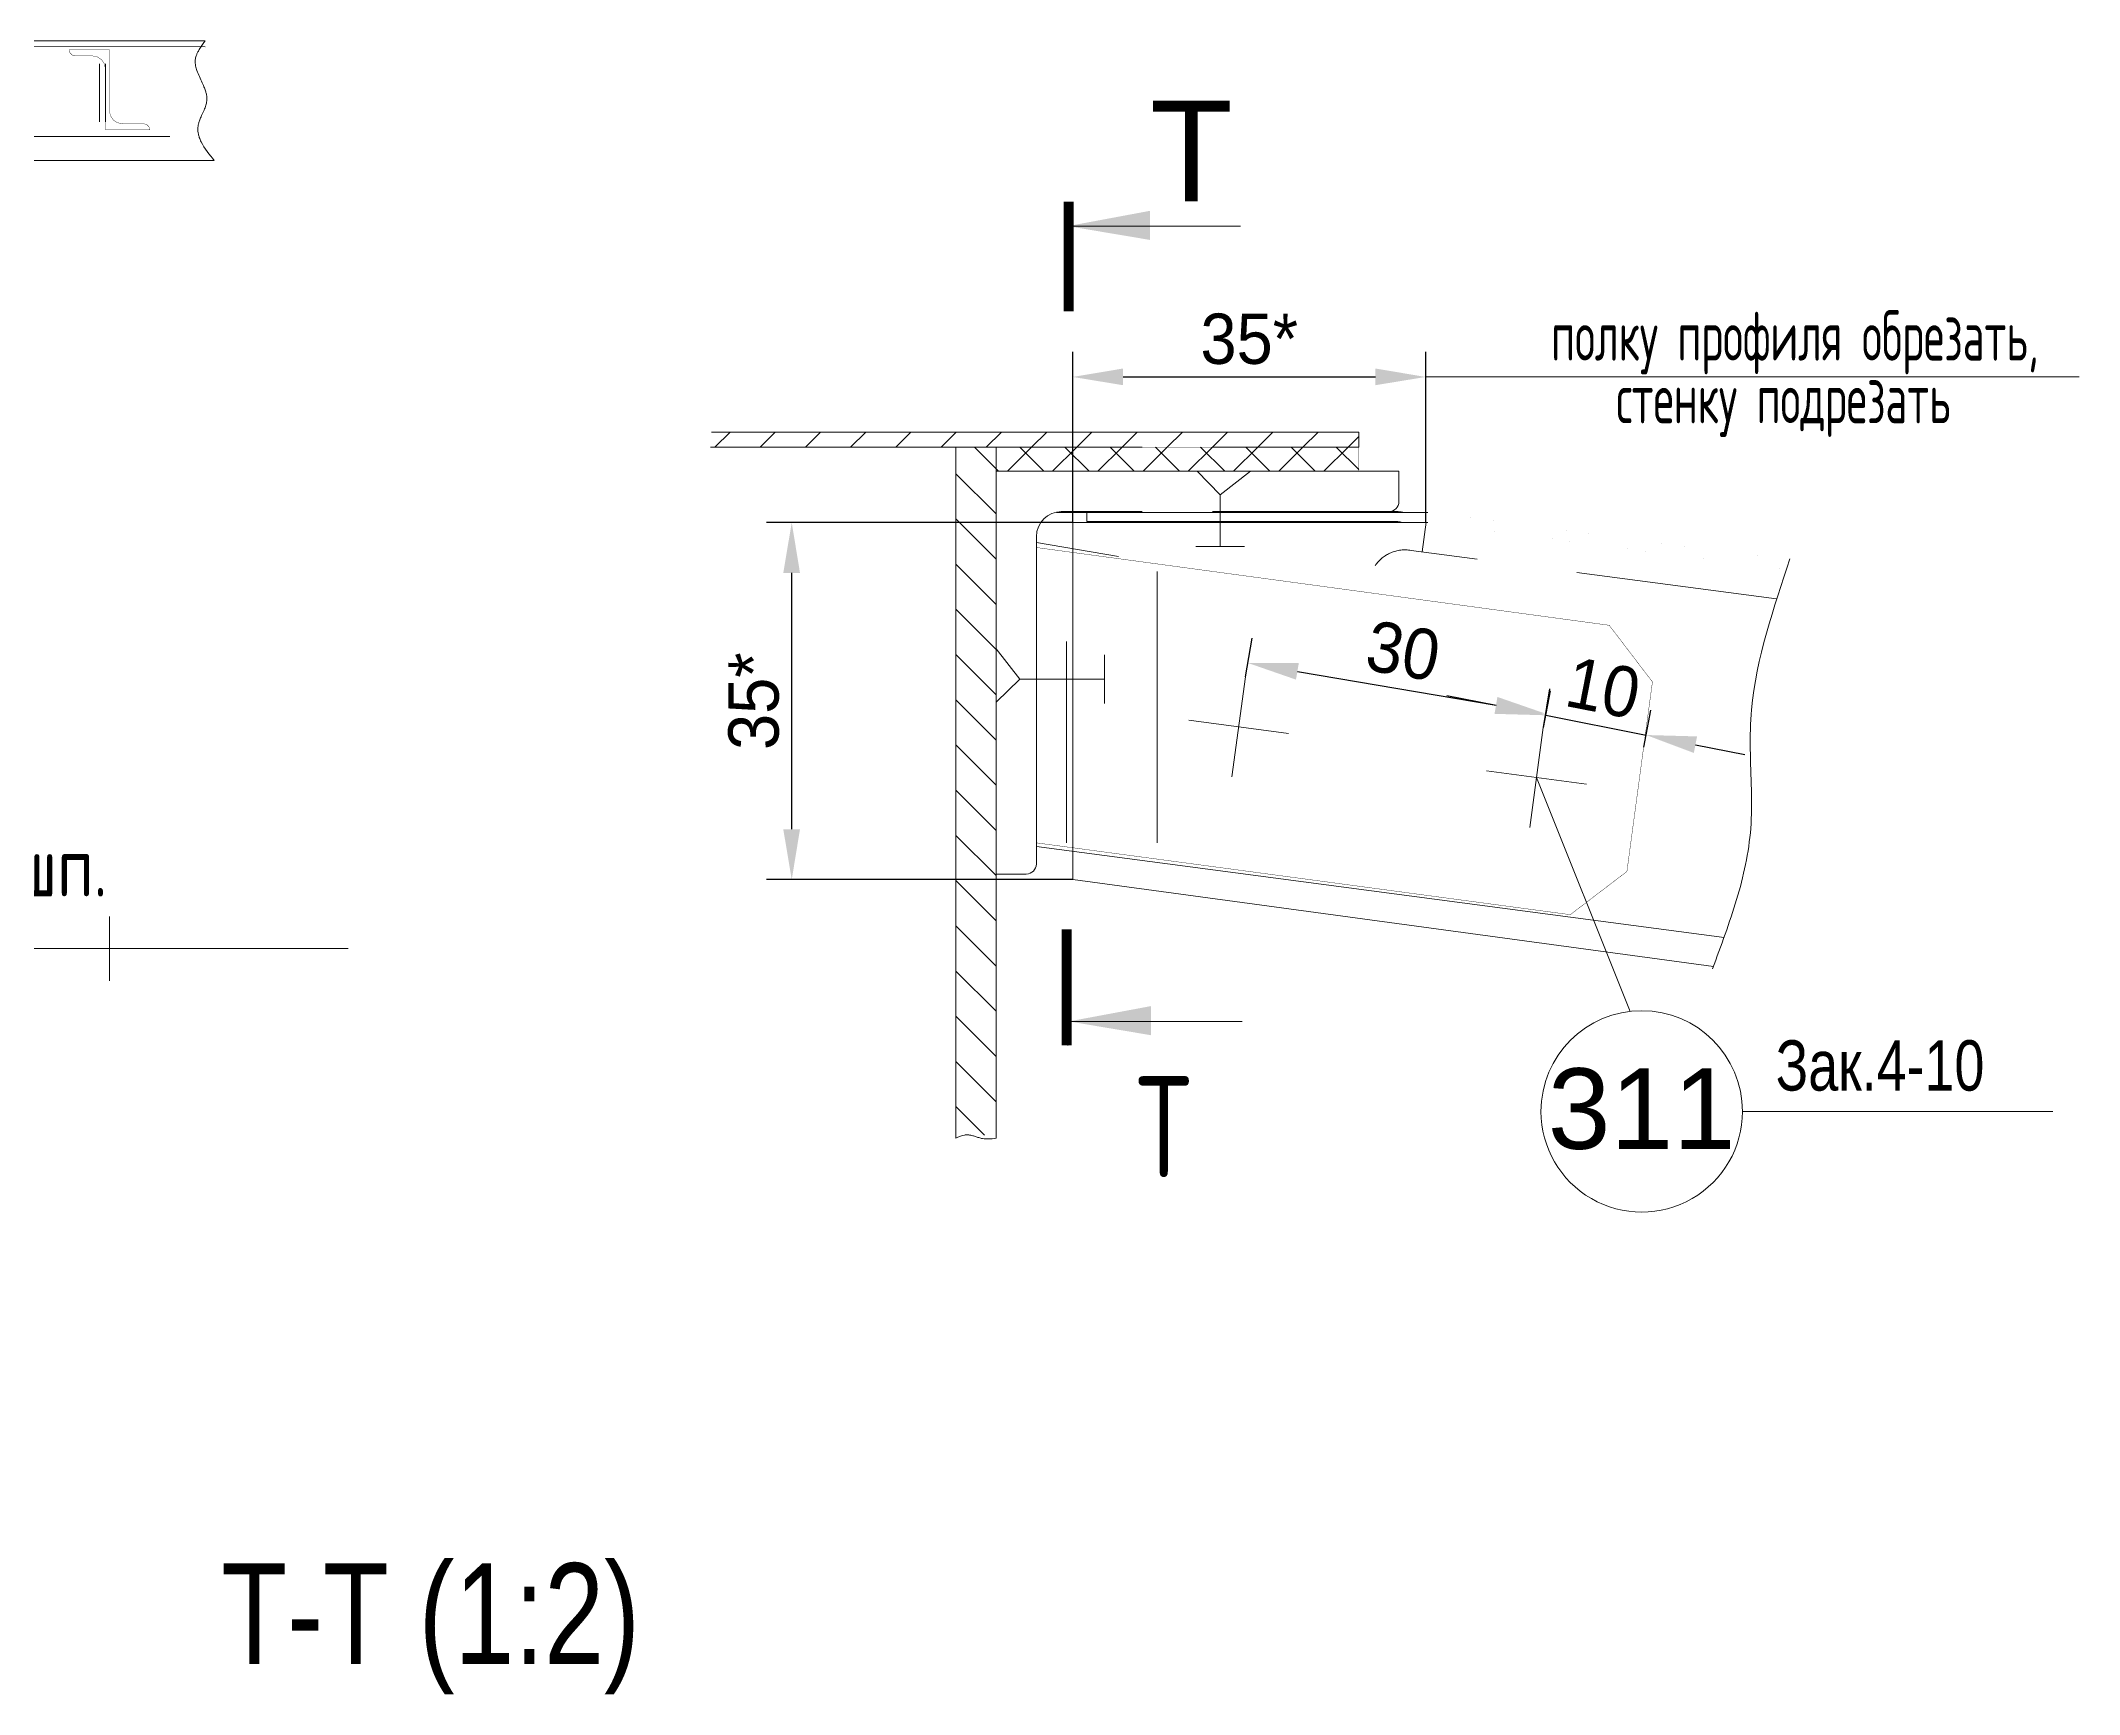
# Model space of a CAD drawing. Header units: millimetres. Extents: x 42007 to 66124, y -556 to 6894.
# Drawn here: x 52287 to 53299, y 2433 to 3255 of the extents above; entities that cross this region are included whole.
import ezdxf
from ezdxf.enums import TextEntityAlignment as Align

# ---------------------------------------------------------------- set-up
doc = ezdxf.new("R2010")
doc.units = ezdxf.units.MM
for name, pattern in [('K5LT32769', [0]), ('K5LT32770', [0]), ('K5LT32782', [150, 100, -50]), ('K5LT32785', [95.25, 63.5, -31.75]), ('K5LT32786', [25.318241, 20.818241, -1.5, 1.5, -1.5]), ('K5LT32801', [300, 200, -100]), ('K5LT_BASIC', [0])]:
    doc.linetypes.add(name, pattern=pattern)
doc.layers.get('Defpoints').update_dxf_attribs({"color": 250})
doc.layers.add('pen_7', color=1, linetype='Continuous')
doc.styles.add('KTEXTSTYLE', font='GOST_AU.SHX', dxfattribs={"width": 0.96, "height": 5})
doc.styles.add('style5', font='arial.ttf', dxfattribs={"height": 3})
doc.dimstyles.new('ISO-10', dxfattribs={"dimscale": 10, "dimtxt": 2.5, "dimasz": 2.5, "dimexe": 1.25, "dimexo": 0, "dimtad": 1, "dimdec": 0, "dimtxsty": 'Standard', "dimcen": 2.5, "dimclrd": 7, "dimclre": 7, "dimclrt": 6, "dimadec": 0, "dimazin": 0, "dimtfac": 1, "dimtdec": 0, "dimtmove": 0, "dimatfit": 3, "dimfxl": 1, "dimarcsym": 0})

# ---------------------------------------------------------------- blocks, each defined once
blk = doc.blocks.new('*D116')
at = {"color": 7, "lineweight": -2, "transparency": 16777216}
for p, q in [((52884.9, 2938.7), (52888.2, 2957.9)), ((52910.7, 2941.4), (53009.3, 2924.6)), ((53032.8, 2913.5), (53036, 2932.7))]:
    blk.add_line(p, q, dxfattribs=at)
at = {"color": 7, "transparency": 16777216}
for points in [[(52911.4, 2945.5), (52910, 2937.3), (52886.1, 2945.6)], [(53010, 2928.7), (53008.6, 2920.5), (53033.9, 2920.4)]]:
    blk.add_solid(points, dxfattribs=at)
at = {"layer": 'Defpoints', "color": 0, "transparency": 16777216}
for p in [(52884.9, 2938.7), (53033.9, 2920.4), (53032.8, 2913.5)]:
    blk.add_point(p, dxfattribs=at)
at = {"color": 6, "transparency": 16777216, "insert": (52963.2, 2951.5), "char_height": 25, "attachment_point": 5, "rotation": 350.3268}
blk.add_mtext('\\H25.0;\\W0.965;\\Q0;\\H25.0;\\W0.965;\\Q0;\\Q0;30', dxfattribs=at)
blk = doc.blocks.new('*D117')
at = {"color": 7, "lineweight": -2, "transparency": 16777216}
for p, q in [((53009.4, 2924.4), (52984.9, 2929.2)), ((53032.8, 2913.5), (53036.4, 2931.8)), ((53034, 2919.6), (53083.8, 2909.8)), ((53082.6, 2903.7), (53086.2, 2922.1)), ((53108.3, 2905), (53132.8, 2900.2))]:
    blk.add_line(p, q, dxfattribs=at)
at = {"color": 7, "transparency": 16777216}
for points in [[(53010.2, 2928.5), (53008.6, 2920.3), (53034, 2919.6)], [(53109.1, 2909.1), (53107.5, 2900.9), (53083.8, 2909.8)]]:
    blk.add_solid(points, dxfattribs=at)
at = {"layer": 'Defpoints', "color": 0, "transparency": 16777216}
for p in [(53032.8, 2913.5), (53083.8, 2909.8), (53082.6, 2903.7)]:
    blk.add_point(p, dxfattribs=at)
at = {"color": 6, "transparency": 16777216, "insert": (53062.5, 2933.1), "char_height": 25, "attachment_point": 5, "rotation": 348.9285}
blk.add_mtext('\\H25.0;\\W0.965;\\Q0;\\H25.0;\\W0.965;\\Q0;\\Q0;10', dxfattribs=at)
blk = doc.blocks.new('*D130')
at = {"color": 7, "lineweight": -2, "transparency": 16777216}
for p, q in [((52799.2, 3015.3), (52799.2, 3100.1)), ((52974.4, 3015.3), (52974.4, 3100.1)), ((52824.2, 3087.6), (52949.4, 3087.6))]:
    blk.add_line(p, q, dxfattribs=at)
at = {"color": 7, "transparency": 16777216}
for points in [[(52824.2, 3091.8), (52824.2, 3083.5), (52799.2, 3087.6)], [(52949.4, 3091.8), (52949.4, 3083.5), (52974.4, 3087.6)]]:
    blk.add_solid(points, dxfattribs=at)
at = {"layer": 'Defpoints', "color": 0, "transparency": 16777216}
for p in [(52974.4, 3087.6), (52799.2, 3015.3), (52974.4, 3015.3)]:
    blk.add_point(p, dxfattribs=at)
at = {"color": 6, "transparency": 16777216, "insert": (52886.8, 3106.4), "char_height": 25, "attachment_point": 5}
blk.add_mtext('\\H25.0;\\W0.965;\\Q0;\\H25.0;\\W0.965;\\Q0;\\Q0;35\\H25.0;\\W0.965;\\Q0;\\Q0;*', dxfattribs=at)
blk = doc.blocks.new('*D131')
at = {"color": 7, "lineweight": -2, "transparency": 16777216}
for p, q in [((52799.2, 3015.3), (52647.2, 3015.3)), ((52659.7, 2863), (52659.7, 2990.3)), ((52799.2, 2838), (52647.2, 2838))]:
    blk.add_line(p, q, dxfattribs=at)
at = {"color": 7, "transparency": 16777216}
for points in [[(52655.5, 2990.3), (52663.8, 2990.3), (52659.7, 3015.3)], [(52655.5, 2863), (52663.8, 2863), (52659.7, 2838)]]:
    blk.add_solid(points, dxfattribs=at)
at = {"layer": 'Defpoints', "color": 0, "transparency": 16777216}
for p in [(52659.7, 3015.3), (52799.2, 3015.3), (52799.2, 2838)]:
    blk.add_point(p, dxfattribs=at)
at = {"color": 6, "transparency": 16777216, "insert": (52640.9, 2926.6), "char_height": 25, "attachment_point": 5, "rotation": 90}
blk.add_mtext('\\H25.0;\\W0.965;\\Q0;\\H25.0;\\W0.965;\\Q0;\\Q0;35\\H25.0;\\W0.965;\\Q0;\\Q0;*', dxfattribs=at)

msp = doc.modelspace()

# ---------------------------------------------------------------- hatches: boundary and pattern name
for points in [[(52837.518, 3170.094), (52837.518, 3155.646), (52796.78, 3162.495)], [(52838, 2775.181), (52838, 2760.733), (52797.262, 2767.582)]]:
    msp.add_hatch(color=7).paths.add_polyline_path(points)
h = msp.add_hatch()
h.set_pattern_fill('', style=0, pattern_type=0)
h.set_pattern_definition([(45, (50631.751, 3263.081), (-11.22532, 11.22532), [])])
h.paths.add_polyline_path([(52619.801, 3060.258), (52619.781, 3060.205), (52619.763, 3060.157), (52619.735, 3060.086), (52619.695, 3059.979), (52619.635, 3059.819), (52619.55, 3059.578), (52619.437, 3059.217), (52619.319, 3058.675), (52619.288, 3058.159), (52619.29, 3058.108), (52619.298, 3058.007), (52619.323, 3057.803), (52619.407, 3057.395), (52619.521, 3056.993), (52619.584, 3056.791), (52619.616, 3056.691), (52619.633, 3056.64), (52619.644, 3056.604), (52619.662, 3056.55), (52619.687, 3056.469), (52619.725, 3056.349), (52619.78, 3056.168), (52619.854, 3055.896), (52619.937, 3055.489), (52619.969, 3055.176), (52619.971, 3055.122), (52619.972, 3055.012), (52619.962, 3054.794), (52619.9, 3054.357), (52619.666, 3053.533), (52619.514, 3053.12), (52619.433, 3052.914), (52619.393, 3052.811), (52619.372, 3052.759), (52619.371, 3052.758), (52833.641, 3052.758), (52941.141, 3052.758), (52941.141, 3060.258), (52868.641, 3060.258)])
h = msp.add_hatch()
h.set_pattern_fill('', angle=90, style=0, pattern_type=0)
h.set_pattern_definition([(135, (50631.751, 3263.081), (-11.22532, -11.22532), [])])
edge = h.paths.add_edge_path()
edge.add_line((52741.141, 2711.09), (52744.909, 2711.09))
edge.add_line((52744.877, 2711.011), (52745.157, 2711.072))
edge.add_line((52745.157, 2711.072), (52746.453, 2711.231))
edge.add_line((52746.453, 2711.231), (52746.485, 2711.232))
edge.add_line((52746.485, 2711.232), (52746.548, 2711.234))
edge.add_line((52746.548, 2711.234), (52746.674, 2711.236))
edge.add_line((52746.674, 2711.236), (52746.925, 2711.232))
edge.add_line((52746.925, 2711.232), (52747.43, 2711.202))
edge.add_line((52747.43, 2711.202), (52748.253, 2711.09))
edge.add_line((52748.253, 2711.09), (52748.5, 2711.043))
edge.add_line((52748.48, 2711.09), (52761.141, 2711.09))
edge.add_line((52761.141, 2711.09), (52761.141, 2840.758))
edge.add_line((52761.141, 2840.758), (52761.141, 3040.758))
edge.add_line((52761.141, 3040.758), (52761.141, 3052.758))
edge.add_line((52761.141, 3052.758), (52741.141, 3052.758))
edge.add_line((52741.141, 3052.758), (52741.141, 2711.09))
h = msp.add_hatch()
h.set_pattern_fill('', style=0, pattern_type=0)
h.set_pattern_definition([(45, (50631.751, 3263.081), (-11.22532, 11.22532), []), (135, (50631.751, 3263.081), (-11.22532, -11.22532), [])])
h.paths.add_polyline_path([(52941.141, 3040.758), (52941.141, 3052.758), (52833.641, 3052.758), (52761.141, 3052.758), (52761.141, 3040.758), (52833.641, 3040.758)])

# ---------------------------------------------------------------- linework, layer by layer
at = {"color": 7, "linetype": 'K5LT32769', "lineweight": 18}
for p, q in [((51651.004, 3254.547), (52368.529, 3254.547)), ((51669.267, 3252.538), (52368.529, 3251.547)), ((51651.004, 3195.065), (52372.997, 3195.065)), ((52796.298, 3162.405), (52882.396, 3162.405)), ((52974.415, 3087.638), (53298.807, 3087.638)), ((52619.801, 3060.258), (52941.141, 3060.258)), ((52941.141, 3060.258), (52941.141, 3052.758)), ((52619.371, 3052.758), (52833.641, 3052.758)), ((52741.141, 2709.652), (52741.141, 3052.758)), ((52761.141, 2709.532), (52761.141, 3052.758)), ((52868.641, 3052.758), (52941.141, 3052.758)), ((52761.141, 2840.758), (52761.141, 3040.758)), ((52761.141, 3040.758), (52833.641, 3040.758)), ((52761.141, 3040.758), (52961.141, 3040.758)), ((52872.312, 3029.025), (52860.874, 3040.758)), ((52887.391, 3040.758), (52872.312, 3029.025)), ((52961.141, 3040.758), (52961.141, 3025.758)), ((52872.312, 3029.025), (52872.312, 3003.455)), ((52791.141, 3020.258), (52975.406, 3020.258)), ((52833.641, 3020.756), (52793.382, 3020.755)), ((52806.141, 3020.758), (52833.641, 3020.758)), ((52806.141, 3015.758), (52806.141, 3020.758)), ((52806.141, 3015.758), (52959.94, 3015.758)), ((52956.141, 3020.758), (52868.641, 3020.756)), ((52868.641, 3020.758), (52959.94, 3020.758)), ((52781.141, 3008.258), (52781.141, 2845.758)), ((52791.141, 3015.258), (52975.406, 3015.258)), ((52799.159, 3015.258), (52799.159, 2838.017)), ((52884.401, 3003.455), (52860.224, 3003.455)), ((52841.141, 2856.218), (52841.141, 2990.986)), ((52761.141, 2952.601), (52772.874, 2937.523)), ((52815.005, 2949.611), (52815.005, 2925.434)), ((52772.874, 2937.523), (52761.141, 2926.084)), ((52772.874, 2937.523), (52815.005, 2937.523)), ((52884.888, 2938.66), (52878.221, 2889.107)), ((52856.778, 2917.217), (52906.332, 2910.55)), ((53032.756, 2913.456), (53026.088, 2863.903)), ((53004.645, 2892.013), (53054.199, 2885.346)), ((53075.818, 2772.542), (53029.422, 2888.679)), ((53122.502, 2809.314), (52781.277, 2854.452)), ((52776.141, 2840.758), (52761.141, 2840.758)), ((53117.186, 2794.886), (52799.159, 2838.017)), ((52321.004, 2787.706), (52321.004, 2819.706)), ((52797.262, 2767.582), (52883.36, 2767.582)), ((53285.707, 2722.88), (53131.624, 2722.88))]:
    msp.add_line(p, q, dxfattribs=at)
at = {"color": 7, "linetype": 'K5LT32782', "lineweight": 18}
for p, q in [((52316.004, 3214.323), (52316.004, 3243.07)), ((52319.004, 3214.323), (52319.004, 3243.07)), ((51651.004, 3207.065), (52365.435, 3207.065)), ((52972.681, 3000.687), (52974.647, 3015.554)), ((52796.141, 2856.218), (52796.141, 3002.568)), ((53148.57, 2977.349), (52967.177, 3001.417))]:
    msp.add_line(p, q, dxfattribs=at)
at = {"color": 7, "linetype": 'K5LT32801', "lineweight": 18}
msp.add_line((52781.141, 3005.358), (52821.953, 2998.402), dxfattribs=at)
at = {"color": 7, "linetype": 'K5LT32770', "lineweight": 18}
msp.add_line((45977.521, 2803.706), (52439.59, 2803.706), dxfattribs=at)
at = {"color": 7, "linetype": 'K5LT32786', "const_width": 0.18}
msp.add_lwpolyline([(52321.004, 3250.018), (52321.004, 3219.785), (52321.498, 3217.32), (52322.908, 3215.229), (52325.015, 3213.833), (52327.504, 3213.342), (52338.004, 3213.342), (52339.504, 3212.944), (52340.601, 3211.855), (52341.004, 3210.368), (52319.004, 3210.368), (52319.004, 3240.601), (52318.51, 3243.067), (52317.099, 3245.157), (52314.992, 3246.553), (52312.504, 3247.044), (52304.004, 3247.044), (52302.504, 3247.442), (52301.406, 3248.531), (52301.004, 3250.018), (52321.004, 3250.018)], dxfattribs=at)
at = {"color": 0, "const_width": 5}
for points in [[(52797.208, 3174.662), (52797.208, 3120.249)], [(52796.18, 2813.277), (52796.18, 2755.784)]]:
    msp.add_lwpolyline(points, dxfattribs=at)
at = {"color": 5, "linetype": 'K5LT_BASIC', "true_color": 0x0000ff, "const_width": 0.6}
for points in [[(52796.78, 3174.453), (52796.78, 3123.972)], [(52796.78, 2755.534), (52796.78, 2806.016)]]:
    msp.add_lwpolyline(points, dxfattribs=at)
at = {"color": 7, "linetype": 'K5LT32769', "const_width": 0.18}
for points in [[(52868.641, 3060.258), (52941.141, 3060.258), (52941.141, 3052.758), (52833.641, 3052.758)], [(52833.641, 3040.758), (52761.141, 3040.758), (52761.141, 3052.758), (52833.641, 3052.758)], [(52868.641, 3052.758), (52941.141, 3052.758), (52941.141, 3040.758), (52833.641, 3040.758)]]:
    msp.add_lwpolyline(points, dxfattribs=at)
at = {"color": 7, "linetype": 'K5LT32785', "const_width": 0.001}
for points in [[(52975.75, 3020.41), (52975.543, 3020.438), (53154.98, 2996.671)], [(52976.349, 3015.258), (53153.28, 2991.866)]]:
    msp.add_lwpolyline(points, dxfattribs=at)
at = {"color": 7, "linetype": 'K5LT32782', "const_width": 0.18}
msp.add_lwpolyline([(52781.141, 3002.907), (53065.497, 2964.287), (53086.941, 2936.175), (53074.278, 2842.029), (53046.169, 2820.586), (52781.3, 2856.226), (52781.141, 3002.907)], dxfattribs=at)
at = {"color": 7, "linetype": 'K5LT32769', "lineweight": 18}
for centre, radius, start, end in [((52956.141, 3025.758), 5, 270, 0), ((52793.641, 3008.258), 12.5, 90, 180), ((52959.94, 3002.258), 18.5, 85.160797, 90), ((52959.94, 3002.258), 13.5, 85.160553, 90), ((52959.94, 3002.258), 13.5, 80.325601, 85.160531), ((52959.94, 3002.258), 18.5, 80.324962, 85.160769), ((52776.141, 2845.758), 5, 270, 0), ((53081.624, 2722.88), 50, 0, 179.999977), ((53081.624, 2722.88), 50, 179.999977, 0)]:
    msp.add_arc(centre, radius, start, end, dxfattribs=at)
at = {"color": 7, "linetype": 'K5LT32782', "lineweight": 18}
msp.add_arc((52963.919, 2984.276), 17.448, 79.240359, 146.641107, dxfattribs=at)
at = {"color": 7, "linetype": 'K5LT32769', "lineweight": 18}
for points, knots in [([(52372.997, 3195.065), (52370.727, 3198.044), (52367.69, 3201.607), (52365.64, 3206.327), (52365.13, 3208.074), (52364.894, 3209.54), (52364.847, 3210.851), (52364.956, 3212.091), (52365.232, 3213.382), (52365.734, 3214.946), (52366.578, 3216.97), (52367.678, 3219.337), (52368.67, 3221.749), (52369.212, 3223.752), (52369.383, 3225.27), (52369.36, 3226.504), (52369.188, 3227.822), (52368.814, 3229.375), (52368.127, 3231.359), (52367.035, 3233.843), (52365.669, 3236.674), (52364.473, 3239.443), (52363.799, 3241.725), (52363.569, 3243.376), (52363.563, 3244.579), (52363.691, 3245.609), (52363.935, 3246.637), (52364.331, 3247.78), (52364.967, 3249.164), (52366.31, 3251.498), (52367.615, 3253.283), (52368.529, 3254.547)], [0, 0, 0, 0, 5.44037157, 6.53570551, 7.35316818, 8.04098468, 8.6567834, 9.22814445, 9.81994572, 10.54438226, 11.57721166, 12.9590686, 14.28515685, 15.30695857, 15.91936224, 16.46756761, 17.07188341, 17.81999725, 18.75151373, 20.07616918, 21.7044237, 23.25498427, 24.39180106, 25.10083861, 25.63618205, 26.10920608, 26.584857, 27.14753005, 27.8390479, 28.76408195, 31, 31, 31, 31]), ([(53155.172, 2997.24), (53147.35, 2973.13), (53136.102, 2941.698), (53135.314, 2902.605), (53136.239, 2882.992), (53136.223, 2863.794), (53133.499, 2845.503), (53127.383, 2822.104), (53121.01, 2805.116), (53116.765, 2793.763)], [0, 0, 0, 0, 3.33542918, 4.18202952, 5.04599295, 5.87636669, 6.65725055, 7.43167509, 9, 9, 9, 9]), ([(52741.141, 2709.652), (52742.503, 2710.224), (52744.209, 2710.989), (52746.29, 2711.243), (52747.175, 2711.236), (52748.107, 2711.13), (52749.312, 2710.878), (52750.842, 2710.422), (52752.584, 2709.853), (52754.296, 2709.396), (52755.885, 2709.202), (52758.135, 2709.171), (52759.883, 2709.381), (52761.141, 2709.532)], [0, 0, 0, 0, 2.84369041, 3.46311486, 3.97187127, 4.52303479, 5.24363825, 6.30700318, 7.5550316, 8.72883714, 9.66602355, 10.58933783, 13, 13, 13, 13])]:
    msp.add_open_spline(points, degree=3, knots=knots, dxfattribs=at)

# ---------------------------------------------------------------- texts
at = {"color": 7, "attachment_point": 1}
for s, insert, char_height, style in [('\\H3.5;\\W0.965;\\Q15;\\Q0;\\H50.00;Т', (52837.518, 3224.795), 2.4, 'style5'), ('\\H3.5;\\W0.965;\\Q15;\\Q0;\\W0.765;\\H25.00;полку профиля обрезать, ', (53036.644, 3120.71), 2.5, 'KTEXTSTYLE'), ('\\H3.5;\\W0.965;\\Q15;\\Q0;\\W0.765;\\H25.00;стенку подрезать', (53068.997, 3089.604), 2.5, 'KTEXTSTYLE'), ('{\\H12x;\\W0.965;1шп.}', (52263.204, 2859.631), 2.5, 'KTEXTSTYLE'), ('\\H3.5;\\W0.965;\\Q15;\\Q0;\\W0.765;\\H25.00;Зак.4-10', (53148.152, 2758.223), 3, 'style5'), ('\\H3.5;\\W0.965;\\Q15;\\Q0;\\W0.765;\\H50.00;Т-Т (1:2)', (52376.586, 2498.519), 2.4, 'style5')]:
    msp.add_mtext(s, dxfattribs=dict(at, insert=insert, char_height=char_height, style=style))
at = {"color": 7, "insert": (52830.575, 2740.281), "char_height": 2.5, "attachment_point": 1, "rotation": 359.99983, "style": 'KTEXTSTYLE'}
msp.add_mtext('\\H3.5;\\W0.965;\\Q15;\\Q0;\\H50.00;Т', dxfattribs=at)
at = {"layer": 'pen_7', "color": 2, "linetype": 'Continuous', "style": 'style5'}
msp.add_text('311', height=40, dxfattribs=at).set_placement((53081.625, 2724.288), align=Align.MIDDLE_CENTER)

# ---------------------------------------------------------------- dimensions: what is measured, and where the dimension line sits
at = {"color": 4}
dim = msp.add_linear_dim(base=(52974.415, 3087.638), p1=(52799.159, 3015.258), p2=(52974.415, 3015.258), text='\\H25.0;\\W0.965;\\Q0;\\H25.0;\\W0.965;\\Q0;\\Q0;35\\H25.0;\\W0.965;\\Q0;\\Q0;*', dimstyle='ISO-10', override={"dimfxl": 1.25}, dxfattribs=at)
dim.commit()
dim.dimension.update_dxf_attribs({"geometry": '*D130', "text_midpoint": (52886.787, 3087.638), "dimtype": 160})
for base, p1, p2, angle, text, picture, middle, dimtype in [((52659.664, 3015.258), (52799.159, 2838.017), (52799.159, 3015.258), 90, '\\H25.0;\\W0.965;\\Q0;\\H25.0;\\W0.965;\\Q0;\\Q0;35\\H25.0;\\W0.965;\\Q0;\\Q0;*', '*D131', (52659.664, 2926.637), 160), ((53033.938, 2920.391), (52884.888, 2938.66), (53032.756, 2913.456), 350.326777, '\\H25.0;\\W0.965;\\Q0;\\H25.0;\\W0.965;\\Q0;\\Q0;30', '*D116', (52960.004, 2932.993), 161), ((53083.77, 2909.821), (53032.756, 2913.456), (53082.574, 2903.708), 348.92853, '\\H25.0;\\W0.965;\\Q0;\\H25.0;\\W0.965;\\Q0;\\Q0;10', '*D117', (53058.861, 2914.695), 161)]:
    dim = msp.add_linear_dim(base=base, p1=p1, p2=p2, angle=angle, text=text, dimstyle='ISO-10', override={"dimfxl": 1.25}, dxfattribs=at)
    dim.commit()
    dim.dimension.update_dxf_attribs({"geometry": picture, "text_midpoint": middle, "dimtype": dimtype})

doc.saveas('drawing.dxf')
